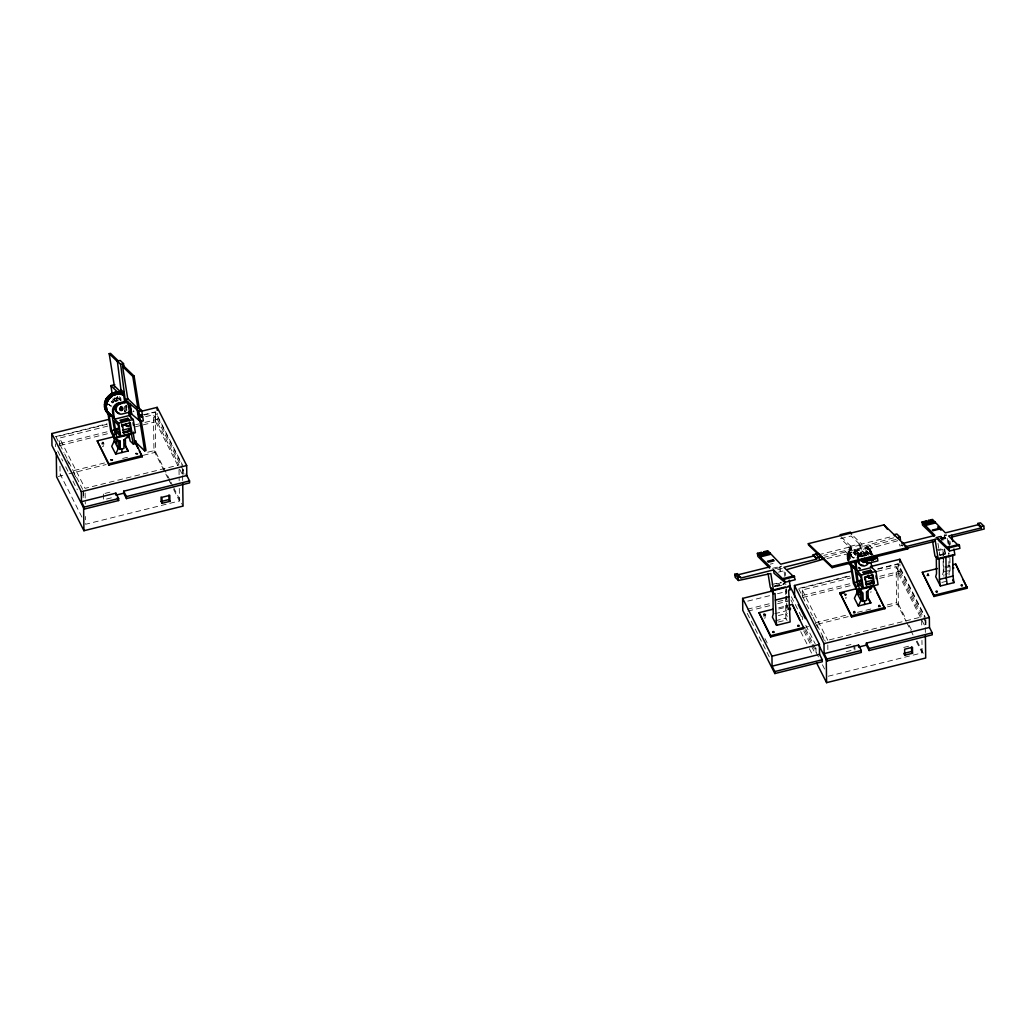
<?xml version="1.0" encoding="UTF-8"?>
<svg xmlns="http://www.w3.org/2000/svg" width="1036" height="1036" viewBox="0 0 1036 1036"><rect width="100%" height="100%" fill="white"/><g stroke="black" fill="none" stroke-linecap="round" stroke-linejoin="round"><path stroke-width="0.75" stroke-dasharray="5 3.75" d="M849.74 555.128C844.133 550.181 852.848 557.536 847.953 554.234C846.101 554.506 849.611 555.594 847.072 555.749C846.93 557.2 851.359 560.929 847.008 557.459M849.313 558.909C846.71 558.702 851.437 557.472 848.005 556.397M849.313 557.653C846.775 557.148 851.631 556.384 848.147 555.128M779.991 566.77L780.16 571.237L779.991 566.77L781.027 566.511M848.355 554.208L847.59 553.341M765.5 617.78L764.076 618.142M787.334 616.446L785.935 613.7L786.777 610.696L786.583 596.684M943.136 561.007L943.291 571.989L942.449 574.98L943.913 577.855M949.895 557.756L950.077 570.305L949.235 573.296L945.156 574.307M859.893 567.365C859.155 569.075 858.559 565.539 860.333 568.337M866.705 546.853C868.285 548.355 870.421 549.986 869.113 549.702C869.333 548.588 864.205 544.884 869.269 549.326M850.569 553.03C849.015 553.846 850.297 554.169 848.095 552.02C851.359 552.913 849.921 551.54 849.274 551.774M854.791 553.107L855.076 552.564A1.709 1.567 -46.1 0 1 857.419 552.123A1.709 1.567 -46.1 0 1 857.549 554.467L857.07 554.856A1.709 1.567 -46.1 0 1 856.215 555.102L855.658 554.998A1.709 1.567 -46.1 0 1 854.791 553.107L855.076 552.564M871.328 591.88L870.279 592.139M872.208 554.169C870.136 552.266 871.911 551.709 868.777 548.083M126.379 412.302L124.514 410.826L124.747 411.978M872.144 553.846L870.836 552.589C869.735 552.201 869.528 551.398 870.123 550.349L870.654 550.155M848.691 561.395C847.461 559.323 847.228 559.103 848.005 557.653M871.315 555.05L870.02 553.794L870.836 552.589M112.963 402.175L113.235 402.085A1.709 1.567 -46.1 0 0 112.626 398.964M853.586 558.21A5.53 5.038 -46 0 1 851.139 554.752L849.986 547.565L860.424 544.975L862.133 546.607L895.79 537.231M874.047 555.905L864.969 547.176L865.384 549.74L900.53 539.937M132.932 411.693L133.981 411.434L133.32 410.813M55.348 436.687L106.98 423.853M142.968 414.905L155.491 411.797L182.453 464.931M107.148 424.216L56.048 436.92L63.96 452.512M144.315 414.983L155.154 412.289L182.478 466.148M59.674 445.881L59.57 438.073L108.081 426.003M145.636 416.666L153.457 414.724L178.956 464.996L85.069 488.344L59.57 438.073M59.712 443.602L109.298 431.274M135.638 424.734L138.733 423.957M144.936 422.416L157.33 419.334L157.239 413.351M60.179 445.506L108.689 433.449M135.289 426.832L141.543 425.278M143.11 424.889L155.633 421.781L155.491 411.797M81.935 517.106L60.075 474.022L63.196 473.245M74.152 470.512L105.452 462.729M122.662 458.456L128.917 456.902M147.695 452.227L153.963 450.673L153.457 414.724M58.158 476.482L62.807 475.33M68.998 473.789L106.164 464.542M143.318 455.309L155.711 452.227L155.154 412.289M105.037 493.395L111.292 491.841M111.37 497.837L103.548 499.779L103.471 493.784M179.293 488.435L179.461 500.945L85.574 524.281L85.47 516.472M770.227 564.167L773.102 563.455M859.44 544.029L851.113 536.013L840.675 538.603L849.015 546.62L859.44 544.029L860.592 551.217L861.576 552.162A5.53 5.038 -46 0 1 860.087 556.85M818.582 554.765L851.281 546.632L851.696 549.21L823.762 555.361M853.781 536.402L861.719 544.042L892.864 536.298M772.493 568.337L781.597 566.07M775.058 568.764L780.626 567.378M823.4 557.51L896.114 539.432M777.673 569.645L782.232 568.505M868.09 547.889L850.724 552.719M827.013 558.495L854.946 552.33L856.655 553.975L857.808 561.175M778.489 572.144L782.957 571.043M856.655 553.975L867.093 551.385L868.233 558.572M861.201 553.341L862.289 556.565L861.201 553.341L866.977 551.942M857.64 554.92L868.064 552.317L870.382 554.545L859.945 557.148L857.64 554.92L858.559 560.67M902.952 545.273L899.895 546.037L899.403 542.955L902.654 546.089M935.65 537.373L946.412 534.718M861.641 555.931L867.378 554.506L868.038 555.141L867.585 552.538M936.259 537.839L946.697 535.249M939.846 538.124L946.36 536.506M940.222 538.629L947.008 536.946M940.843 538.694L946.917 537.179M940.908 539.044L945.078 538.008L945.713 538.616L944.586 534.926L945.078 538.008M941.439 539.652L945.907 538.539M771.962 584.485L781.002 582.232M781.468 582.711L774.022 584.563L775.161 585.664L785.586 583.074M774.811 586.208L783.915 583.954M774.086 586.518L784.628 583.903M776.961 586.454L786.078 584.187M936.181 550.155L942.967 548.42L943.123 559.44M938.292 550.569L943.511 549.274L943.602 555.633M747.733 601.126L771.198 595.299M777.466 593.732L786.855 591.401M799.572 588.241L849.649 575.796M877.816 568.79L898.16 563.726L925.122 616.873M849.818 576.158L798.717 588.862L812.379 615.785M877.686 569.217L897.823 564.219L925.148 618.078M939.497 554.882L947.085 552.991M940.131 555.49L949.235 553.224M802.317 596.257L802.24 590.002L850.737 577.946M877.35 571.328L896.114 566.666L921.626 616.925L921.755 626.314M747.383 609.22L770.344 603.509M777.997 601.605L785.651 599.702M802.382 595.545L850.414 583.605M879.849 576.275L899.999 571.276L899.883 563.778M769.774 605.671L746.308 611.499L770.188 658.585M777.596 603.729L788.551 600.997M802.848 597.448L851.359 585.392M879.525 578.386L898.303 573.711L898.16 563.726M778.722 607.808L787.826 605.542M945.052 566.653L951.126 565.151M778.748 609L787.852 606.746M945.078 567.857L951.139 566.342M774.798 613.675L786.777 610.696M943.291 571.989L950.077 570.305M778.399 615.565L785.935 613.7M775.407 620.745L785.845 618.155L787.062 620.551M778.424 622.001L784.381 620.525M941.815 582.426L947.966 580.898M815.254 622.843L848.108 614.672M857.497 612.341L873.154 608.443M887.23 604.946L896.619 602.615L896.114 566.666M805.464 627.259L808.559 626.495M817.857 624.177L848.821 616.485M887.541 606.85L898.38 604.156L897.823 564.219M829.305 639.885L921.626 616.925M846.14 645.726L852.395 644.159M846.218 651.709L854.04 649.766L853.975 645.273M903.729 647.435L909.996 645.881M828.243 676.223L922.131 652.874L921.949 640.377M849.649 555.451L848.613 555.633L849.455 556.384M857.419 556.397L859.686 556.669M869.994 550.064L869.359 550.155L871.302 551.307M112.95 402.188L112.652 402.227A1.709 1.567 -46.1 0 1 111.24 401.437M847.707 553.03L848.743 552.965M850.051 554.221L849.002 554.273L849.39 554.959M845.583 598.407L846.386 597.876L845.713 597.267M870.02 553.794L871.056 554.26M102.292 446.296L103.522 446.27L103.496 445.506M941.724 540.714L940.986 536.065L941.983 539.73M942.941 537.956L942.449 537.477L942.941 540.533M872.221 548.044L868.958 544.91M867.689 546.879L869.89 549.093M869.528 549.171L870.823 550.427M868.427 548.653L871.431 551.605M866.51 547.228L868.906 549.533M869.113 549.702L870.421 550.958M868.168 548.976L871.794 552.551M868.815 549.999L871.898 552.848M869.851 551.32L871.159 552.577M869.333 551.1L870.641 552.356M870.214 552.551L871.509 553.794M869.722 552.266L871.108 553.833M870.344 553.289L872.338 555.192M870.421 553.82L871.716 555.063M869.981 553.47L871.276 554.726M865.384 549.74L867.093 551.385M866.536 551.515L867.624 552.564M862.082 550.841L863.053 551.787M856.655 551.372L858.611 553.25A1.709 1.567 -46.1 0 1 857.588 555.995A1.709 1.567 -46.1 0 1 855.801 553.949A1.709 1.567 -46.1 0 1 858.611 553.25M860.346 554.933L861.641 556.177M841.077 536.816L851.281 546.632M861.343 556.319L854.545 549.766L854.946 552.33M849.986 547.565L851.696 549.21M854.208 553.768L856.15 555.646M848.872 551.709L850.18 552.965M848.238 551.709L849.546 552.965M848.095 552.02L851.139 554.752M848.342 552.952L849.649 554.208M851.644 556.591L852.615 557.523M844.858 550.906L848.121 554.04M847.953 554.234L849.248 555.49M847.318 554.377L849.093 556.254M847.241 554.7L849.403 556.708M847.694 555.542L849.002 556.785M847.072 555.749L849.3 557.977M860.424 568.712L858.702 567.106L859.893 568.764M847.047 556.086L848.342 557.342M859.375 568.039L860.67 569.282M847.603 556.85L848.898 558.106M847.603 557.614L849.326 559.233M846.995 557.135L848.303 558.378M858.326 568.116L859.634 569.373M848.147 558.896L849.442 560.152M847.746 558.909L849.041 560.152M847.072 558.495L848.38 559.751M847.124 558.818L848.419 560.075M847.306 559.828L848.613 561.085M119.412 398.912L120.396 399.844M117.055 397.112L120.461 400.388M114.582 397.889L117.716 400.893M113.934 399.391L115.941 401.32M124.514 410.826L125.809 412.082M111.59 401.877L112.561 402.81M108.974 404.649L109.958 405.594M899.999 571.276L922.921 616.459M923.646 617.883L927.22 624.941M898.303 573.711L924.526 625.42M898.38 604.156L906.28 619.748M909.168 625.42L912.755 632.504M917.067 641.012L924.98 656.604M896.619 602.615L906.099 621.276M906.824 622.714L913.376 635.638M916.303 641.388L922.131 652.874M802.24 590.002L827.738 640.274M813.092 617.21L825.316 641.297M815.5 623.102L817.689 627.402M822.053 636.026L824.242 640.339M791.31 596.723L802.887 619.554M805.788 625.252L815.202 643.809M790.973 599.986L792.436 602.861M805.555 628.722L812.846 643.084M813.571 644.521L817.21 651.696M804.92 630.264L811.486 643.188M812.211 644.625L818.764 657.549M822.416 664.736L824.591 669.036M803.755 630.963L815.332 653.794M800.711 631.636L808.624 647.228M809.336 648.64L812.211 654.312M764.982 638.616L767.158 642.89M157.33 419.334L180.264 464.529M180.976 465.941L185.276 474.41M155.633 421.781L178.956 467.741M179.681 469.178L181.87 473.491M155.711 452.227L170.098 480.575M170.81 481.986L172.973 486.247M173.685 487.658L183.035 506.086M153.963 450.673L167.806 477.959M168.531 479.396L170.72 483.708M173.634 489.458L179.461 500.945M64.685 453.936L71.873 468.104M72.585 469.528L79.785 483.695M80.497 485.107L82.66 489.368M67.003 459.673L69.192 463.986M73.569 472.597L75.745 476.91M57.666 450.984L62.769 461.046M65.682 466.783L69.334 473.97M72.973 481.144L77.35 489.769M119.671 396.568L120.137 399.507M949.96 541.375L950.439 544.366M948.782 540.52L949.494 545.234M948.393 540.753L949.131 545.324M947.202 538.422L948.73 547.979M944.677 548.808L945.661 555.024M944.405 549.663L945.13 554.234M937.968 543.343L939.911 555.529M868.064 552.317L868.531 555.205M866.938 551.903L867.378 554.506M861.719 544.042L862.133 546.607M860.424 544.975L861.576 552.162M849.015 546.62L850.167 553.82A5.53 5.038 -46 0 0 856.202 557.653A5.53 5.038 -46 0 0 860.592 551.217M785.223 572.403L785.715 575.485M784.11 571.859L784.848 576.482M126.12 405.84L126.858 410.437M125.356 405.931L126.12 410.709M124.307 406.267L125.071 411.046M120.642 397.5L121.108 400.44M117.327 396.14L118.078 400.893M116.278 398.044L116.783 401.217M786.777 596.05L787.386 613.713M786.725 592.799L786.687 591.685A18.376 4.261 76 0 0 786.479 589.044M785.417 589.419L785.521 594.975M948.795 552.745L949.105 574.967M943.615 557.213L943.887 576.275M925.873 619.735L925.951 625.433M925.161 619.67L925.252 626.068M925.277 627.661L925.342 632.452M854.894 647.073L854.933 650.064M827.803 644.962L827.868 649.65M815.967 648.083L816.018 652.369M802.602 616.575L802.654 619.696M786.466 588.901L786.557 595.13M785.534 596.529L785.871 620.15M183.217 469.23L183.32 476.353M182.517 469.334L182.595 474.125M182.608 475.731L182.686 480.523M179.021 469.684L179.176 480.626M85.133 493.032L85.289 503.962M83.372 490.779L83.489 498.769M83.061 492.696L83.178 501.256M59.958 466.2L60.075 474.022M55.452 443.822L55.491 446.684M116.692 397.423A7.718 7.045 -46.1 0 1 120.552 400.272M114.012 398.355A7.731 7.058 -46.1 0 1 120.681 400.129M113.028 402.693A1.709 1.567 -46.1 0 1 116.11 401.554M112.743 402.939A1.709 1.567 -46.1 0 1 112.976 400.116A1.709 1.567 -46.1 0 1 115.32 401.437M126.081 405.322A7.718 7.045 -46 0 1 126.962 406.319M125.991 405.374A7.718 7.045 -46.1 0 1 126.975 407.381M111.292 406.436A5.53 5.038 -46.2 0 1 108.806 403.988M111.474 405.827A5.53 5.038 -46.1 0 1 108.702 404.377M858.404 557.601A1.709 1.567 -46.1 0 1 857.588 555.413A1.709 1.567 -46.1 0 1 859.919 554.584A1.709 1.567 -46.1 0 1 860.333 556.928M858.753 557.938A5.53 5.038 -46 0 1 858.365 558.145M858.831 556.798A1.709 1.567 -46.1 0 1 861.965 556.941M858.287 558.21A7.731 7.058 -46.1 0 1 858.637 557.86M859.763 556.941A7.731 7.058 -46.1 0 1 864.684 555.555M856.694 558.015A7.731 7.058 -46 0 1 866.705 555.542M867.106 552.939L861.369 554.364L862.017 554.985L867.754 553.561L867.106 552.939M865.125 555.659L864.153 554.726A7.718 7.045 -46.1 0 0 855.71 549.352A7.718 7.045 -46.1 0 0 849.559 558.339L850.517 559.298A7.718 7.058 -45.8 0 1 856.707 550.284A7.718 7.058 -45.8 0 1 865.125 555.659M853.884 553.315L853.742 552.758A1.709 1.567 -46.1 0 1 856.927 551.864L857.018 552.434A1.709 1.567 -46.1 0 1 853.884 553.315"/><path stroke-width="1.5" d="M119.192 393.175C118.583 391.323 117.223 393.771 116.045 392.113C115.902 394.651 114.802 391.129 114.543 392.981C117.962 397.772 110.412 389.238 115.488 394.729M116.692 393.032C119.192 394.211 119.684 394.211 121.419 393.576L117.366 361.175L120.228 360.463L123.491 363.597L123.906 366.161L122.598 366.485L127.739 398.692L137.943 408.521L139.251 408.197L141.686 410.541L142.346 414.646L141.297 414.905L141.634 416.964L142.67 416.705L143.331 420.81L140.469 421.535L129.461 412.198L127.816 401.929L120.513 403.742A5.53 5.038 -46.1 0 0 116.123 410.178A5.53 5.038 -46.1 0 0 122.157 414.011L129.461 412.198M856.306 567.948C855.179 568.686 854.92 567.922 852.809 566.912L852.926 566.265L854.117 568.155M111.979 415.708C114.737 417.288 109.971 415.086 109.764 414.348C108.612 413.519 107.705 412.315 107.213 410.955C106.475 409.673 106.112 408.055 106.229 406.488C106.527 405.775 103.729 404.118 105.063 403.392C103.432 402.369 106.993 402.356 106.915 403.833C105.465 400.919 103.561 401.346 106.993 403.509M105.659 405.749L106.747 404.765L105.439 403.509M115.812 394.638C116.071 393.719 117.599 393.434 118 394.289M121.626 393.473L121.393 392.709L120.694 393.55M121.691 392.825L123.129 395.26L123.582 394.781L114.284 385.742M105.296 400.414C110.476 404.662 103.224 400.142 106.462 400.129C105.944 398.99 106.009 398.951 107.265 398.692C106.591 397.384 108.391 397.099 108.728 396.296C115.98 398.381 106.954 394.25 110.852 394.599C111.551 391.919 115.708 397.332 113.338 392.748M114.582 395.04L114.633 393.991L115.32 394.379M120.811 394.483C118.233 393.434 120.642 390.999 121.73 393.654L121.691 394.703L122.999 394.081M105.607 402.577L104.83 401.748M870.486 578.606L871.082 578.567M102.046 443.861C105.711 441.932 99.974 442.074 103.691 443.939M127.078 437.749C130.666 435.742 125.071 435.767 128.736 437.723M765.436 615.902L764.633 615.177L763.869 615.941M790.481 609.673L788.888 608.52M928.735 575.511C925.42 573.452 930.483 573.284 927.168 575.537M854.234 567.521L851.683 566.239L852.032 565.229M110.593 415.734L108.223 413.701L108.663 412.716M105.905 399.132C110.166 401.243 105.646 401.01 107.381 402.266M114.206 435.133L114.284 440.883L111.733 446.322L115.669 454.079L128.192 450.958L124.916 444.509M115.669 454.079L118.208 448.627L118.104 441.44L116.796 438.863M856.889 588.513L856.94 592.825L854.402 598.264L858.339 606.008L870.849 602.9L867.572 596.438M858.339 606.008L860.877 600.569L860.774 593.382L859.466 590.792M108.43 412.509L107.265 412.807L107.809 411.875M851.786 565.034C850.647 565.76 850.517 564.206 850.038 563.921L853.34 566.472L853.25 567.663M106.643 397.902C110.761 400.362 106.358 399.598 107.912 401.074M788.888 609.362L790.494 608.365L789.043 607.951M107.239 411.823L106.436 411.797L106.902 410.657M850.09 563.325L849.093 563.726L849.287 562.911C852.045 565.047 851.229 566.006 852.757 566.55M107.524 396.762C111.137 399.054 107.407 398.51 108.56 399.935M107.187 412.211L105.724 410.683L106.449 409.88M108.819 398.018L110.217 397.889L108.508 395.713M854.778 567.042L854.027 567.443L855.335 568.686M127.881 426.612L128.412 426.625M110.386 413.934L109.285 414.478L109.453 413.843L110.761 415.099M853.547 612.807L854.26 612.496M878.593 606.578C882.53 604.972 876.106 605.089 880.017 606.539M106.578 411.033L105.154 409.492L105.957 408.754M111.215 414.788L110.451 415.112L112.03 416.498M118.104 441.44L119.671 441.051L119.787 449.443L123.957 448.407L123.841 440.015L131.248 433.333M861.149 598.795L862.457 601.372L866.627 600.336L866.51 591.944L873.918 585.275L859.31 588.901L857.329 590.222L857.342 591.025L862.858 592.864L862.975 601.243L861.667 598.666M109.894 395.752L108.754 395.48M109.363 413.286L108.223 413.701M106.112 409.777C103.419 408.793 105.763 406.306 106.915 408.831M111.202 397.008L111.176 395.83L111.979 396.425M110.956 394.975L109.868 394.574M120.318 449.313L120.202 440.922L114.672 439.096L114.659 438.293L116.641 436.972L129.785 433.695M870.046 587.956C868.66 589.549 872.985 588.811 870.706 587.852M105.814 408.469L104.507 407.213L105.012 406.539M112.264 396.231C111.37 393.861 114.038 396.93 113.325 394.535L112.03 393.279M106.319 407.783C102.15 406.5 106.656 404.959 104.351 404.493M864.62 560.075A1.709 1.567 -46.1 0 1 863.739 561.279L862.315 561.421A1.709 1.567 -46.1 0 1 861.434 560.398M113.325 394.535L114.271 395.169M113.274 393.784L112.341 393.136M848.911 563.467L851.009 564.762M787.502 569.373L819.515 560.346L819.023 557.264L815.772 554.13L813.156 554.778L816.627 559.194L783.915 567.327L792.993 576.055M114.504 393.395L113.649 392.631M105.271 409.777L106.307 409.596M106.915 403.833L105.879 404.04L106.747 404.765M114.504 386.946L109.181 353.665L110.489 353.341L118.35 360.916M117.366 361.175L120.616 364.309L123.491 363.597M122.675 366.64L132.789 376.379L134.084 376.055L139.407 409.337M112.264 394.418L110.865 385.612L114.776 384.641M120.616 364.309L125.136 399.339L127.739 398.692M117.599 412.691A5.53 5.038 -46.1 0 1 119.541 402.797L126.832 400.984L127.286 403.768M127.816 401.929L138.824 411.253L141.686 410.541M84.214 509.09L84.188 507.083L81.456 501.709L115.877 493.149L118.609 498.536L118.635 500.53L84.214 509.09L51.968 445.532L51.8 433.553L109.13 419.295M141.673 411.201L157.161 407.355L186.674 465.527L186.817 475.511L189.549 480.898L189.575 482.893L126.457 498.588L123.724 493.201L123.698 491.193L186.817 475.511M117.495 404.739A7.731 7.058 -46.1 0 0 113.546 412.833L114.556 419.179L129.163 415.553L133.268 419.502L135.379 432.724L120.785 436.363L115.786 431.546L116.641 436.972M141.246 416.899L142.191 416.666L141.375 415.889M114.556 419.179L118.674 423.128L133.268 419.502M122.08 426.767L121.652 424.074L122.468 424.864L130.29 422.908L131.585 431.002L123.763 432.944L122.947 432.167L130.769 430.225L129.474 422.131L130.29 422.908M122.157 425.718L125.278 424.941L126.586 426.197L129.979 425.356M118.259 424.915L114.077 420.888L115.372 428.982L118.764 428.14M108.845 413.571L111.577 430.652L115.954 429.564M122.766 430.095L129.021 428.541L131.585 431.002M123.18 432.672L129.435 431.118L129.021 428.541M134.978 441.181L142.282 456.746L108.897 465.047L97.216 440.87L113.908 436.713M114.659 438.293L129.267 434.654M123.841 440.015L125.408 439.627L125.511 446.814L128.192 450.958M133.061 431.973L134.525 441.181L135.833 440.857L136.247 443.421L133.372 444.133L130.122 441.012L128.891 434.835M134.563 441.129L144.677 450.867L145.985 450.543L141.181 420.435M108.897 465.047L108.884 463.843L142.256 455.542M81.456 501.709L81.313 491.711L186.674 465.527M123.724 493.201L115.902 495.143L115.877 493.149M84.188 507.083L118.609 498.536M126.457 498.588L126.431 496.581L189.549 480.898M162.056 503.289L161.979 497.293L169.8 495.35L169.891 501.333L162.056 503.289L161.15 501.489L168.972 499.546L168.907 495.053M56.268 452.9L56.604 476.858L83.929 530.73L183.035 506.086L182.724 483.721M769.58 568.116L757.873 556.423L757.381 553.341L761.551 552.292L763.674 555.205L765.759 554.687L764.736 552.201L767.339 551.553L768.155 552.33L764.879 553.12L764.736 552.201M765.759 554.687L763.636 551.774L767.818 550.738L780.665 564.193L813.364 556.06M761.602 552.978C763.208 554.752 758.637 555.892 759 553.625L761.602 552.978L762.237 554.364M761.719 553.328L763.804 552.81M759.142 554.545L762.418 553.755M763.506 554.182L765.591 553.664L763.636 551.774M757.381 553.341L759.828 555.684L770.253 553.095M817.508 553.6L808.52 544.949L808.313 543.667L883.941 524.863L907.536 547.578L907.743 548.86L875.329 556.915M759.828 555.684L760.023 556.967L770.46 554.377M934.058 536.143L922.558 525.084L922.066 522.002L926.236 520.966L928.191 522.843L928.36 523.879L926.288 521.639L923.672 522.286C923.594 524.825 928.204 523.102 926.236 520.966M926.404 521.989L928.489 521.471L928.321 520.448L932.491 519.412L945.35 532.867L978.049 524.734L981.299 527.868L948.6 536L958.805 545.817L958.598 544.535L948.173 547.125L948.38 548.407L938.176 538.59L905.464 546.723L902.006 542.307L902.214 543.589L934.912 535.457L922.066 522.002M932.84 521.004L932.024 520.214L929.409 520.862L930.224 521.652L932.84 521.004L932.983 521.924M923.827 523.219L927.103 522.429M924.306 523.685L926.922 523.038M928.191 522.843L930.276 522.325L928.321 520.448M924.5 524.358L934.938 521.755M924.708 525.64L935.145 523.038M789.225 580.16L790.209 586.324L773.516 590.481L770.81 573.53L738.461 580.497L735.21 577.363L734.718 574.281L737.321 573.633L740.779 578.049L773.491 569.917L783.695 579.746L783.488 578.464L793.913 575.861L795.221 579.733L784.796 582.323L774.022 573.258L773.491 569.917M815.772 554.13L818.375 553.483L821.833 557.899M734.718 574.281L737.969 577.415L740.572 576.767M813.156 554.778L816.42 557.912L821.639 556.617M897.474 537.762L900.077 537.114L900.53 539.937M978.049 524.734L977.842 523.452L980.457 522.804L983.708 525.938L984.2 529.02L952.019 537.011M977.842 523.452L981.105 526.586L983.708 525.938M808.313 543.667L831.908 566.381L907.536 547.578M870.214 560.126L870.059 559.194L866.795 559.984L866.64 559.064L869.256 558.417L871.315 560.644L873.4 560.126L871.457 558.249L869.359 558.767L869.204 557.731L871.289 557.213L873.244 559.103L877.414 558.054L877.868 560.89L867.43 563.48L862.263 559.026M903.146 549.171L935.327 541.168M783.488 578.464L784.304 579.241L794.729 576.651M820.875 556.85L832.115 567.663L866.07 559.22M872.377 557.64L874.993 556.992L875.796 557.769C876.806 559.039 871.911 559.764 872.377 557.64L873.4 560.126M872.532 558.559L875.796 557.769M864.749 559.582L864.542 558.3L866.977 560.657L871.159 559.621L871.315 560.644M770.901 587.956L771.211 590.442L772.778 590.041M774.552 589.652L785.184 587.011M788.137 586.234L789.704 585.845L790.196 589.717L788.629 590.106L790.131 621.95L776.547 625.33L772.377 617.067L773.219 614.076L772.908 592.281M790.118 589.575L790.079 586.57L819.411 644.379L819.554 654.363L822.286 659.751L822.312 661.745L774.85 673.555L742.786 610.359L742.618 598.381L771.703 591.142M794.638 597.461L794.47 585.482L851.799 571.225M870.382 566.614L899.831 559.285L929.344 617.456L929.473 627.44L932.206 632.828L932.245 634.822L869.126 650.517L866.394 645.13L866.368 643.136L929.473 627.44M948.173 547.125L948.989 547.914L959.414 545.312L959.906 548.394L949.481 550.997L938.461 540.391L938.176 538.59M856.565 561.085A7.731 7.058 -46.1 0 0 856.215 564.775L857.225 571.121L871.833 567.482L875.938 571.432L878.049 584.667L863.441 588.293L858.443 583.488L859.31 588.901M771.211 590.442L773.516 593.874L775.07 593.486L776.547 625.33M870.434 570.24L862.6 572.183L863.907 573.439L871.729 571.496L870.434 570.24L870.836 572.817M857.225 571.121L861.33 575.071L875.938 571.432M952.9 554.92L939.134 558.262L939.432 579.422L940.39 586L953.975 582.633L952.99 576.042L952.693 554.882M932.555 541.025L934.938 556.008L938.202 559.142L954.894 554.998L953.936 549.002M864.814 577.661L867.948 576.884L869.243 578.127L872.636 577.285M775.329 600.103L788.888 596.736M860.929 576.858L856.746 572.83L858.041 580.924L861.421 580.069M851.514 565.514L854.247 582.595L857.16 581.869M865.436 582.038L871.69 580.484L874.242 582.944L866.42 584.887L865.604 584.097L873.439 582.154L872.144 574.061M865.837 584.602L872.105 583.048L871.69 580.484M789.341 605.166L792.385 604.415L804.053 628.593L770.68 636.894L759 612.716L772.662 609.31M873.27 584.498L884.938 608.676L851.566 616.977L839.885 592.799L856.578 588.655M952.641 564.762L955.684 564.011L967.352 588.189L933.967 596.49L922.299 572.312L937.476 568.544M839.898 594.004L844.457 592.864M857.329 590.222L871.936 586.596M952.615 567.404L953.793 567.961L952.641 568.453M845.713 595.195C847.189 592.773 843.278 595.817 845.518 594.638M860.774 593.382L862.34 592.993L861.033 590.403M866.51 591.944L868.077 591.556L868.181 598.756L870.849 602.9M939.432 579.422L952.99 576.042M773.037 632.465C776.391 631.066 770.214 631.377 773.866 632.504M798.07 626.236C801.411 624.825 795.234 625.109 798.898 626.275M936.337 592.061C939.717 590.727 933.656 590.857 937.01 592.048M770.68 636.894L770.654 635.69L804.04 627.389M851.566 616.977L851.54 615.785L884.925 607.485M933.967 596.49L933.954 595.299L967.339 586.998M774.85 673.555L774.824 671.561L772.092 666.174L771.949 656.189L819.411 644.379M824.112 653.638L858.546 645.078L861.279 650.466L861.304 652.46L826.883 661.02L826.845 659.025L824.112 653.638L823.983 643.654L929.344 617.456M772.092 666.174L819.554 654.363M866.394 645.13L858.572 647.073L858.546 645.078M774.824 671.561L822.286 659.751M826.845 659.025L861.279 650.466M869.126 650.517L869.1 648.523L932.206 632.828M911.576 646.982L911.641 651.476L903.819 653.418L904.726 655.218L912.548 653.276L912.47 647.28L904.648 649.222L904.726 655.218M816.536 662.82L826.598 682.659L925.705 658.015L925.394 635.651M819.476 560.087L823.996 559.129M104.921 401.424L105.75 400.815M107.265 402.59L106.229 402.68L106.643 403.341M961.732 585.728C964.205 584.045 958.65 585.081 962.198 585.884M854.273 612.444C856.565 610.631 851.203 611.952 854.985 612.768M852.809 566.912L854.402 568.298M851.683 566.239L853.781 567.262M958.598 544.535L959.414 545.312M932.491 521.458L932.024 520.214M937.58 526.923L941.038 530.238M923.672 522.286L924.643 523.996M900.077 537.114L896.826 533.98L894.21 534.628L894.418 535.91M887.515 529.396L883.941 524.863M905.503 546.697L907.743 548.86M877.414 558.054L874.967 555.71L875.174 556.992M875.459 558.223L874.993 556.992M869.204 557.731L871.159 559.621M869.722 559.647L869.256 558.417M866.64 559.064L867.456 559.841M840.882 535.534L840.067 534.744L850.491 532.154L851.514 534.226M855.322 561.059A7.731 7.058 -46 0 0 855.231 563.83L856.215 564.775M853.055 565.876L854.363 567.119M849.714 564.503L852.188 566.886M858.041 580.924L862.224 584.939L860.774 576.029M767.818 552.784L767.339 551.553M759 553.625L759.802 554.402M760.023 556.967L770.227 566.783L737.528 574.915L737.321 573.633M773.516 590.481L770.266 587.347L768.052 573.478M122.857 365.242L134.084 376.055M109.181 353.665L118.182 362.315M120.798 389.484L124.061 392.618M140.469 410.243L141.284 411.02M122.106 393.68L123.401 394.936M120.111 392.333L122.235 394.457M121.743 394.302L120.422 392.411M118.79 392.1L121.018 394.12M119.192 392.761L120.5 394.017M117.754 392.022L119.749 393.926M110.865 385.612L119.192 393.628M125.136 399.339L126.832 400.984M117.431 392.022L119.218 393.887M140.728 414.827L142.67 416.705M117.146 392.631L118.441 393.874M116.382 392.074L117.677 393.33M116.045 392.113L118.324 394.276M130.497 406.462L129.85 405.84L131.404 412.121M115.838 392.735L117.146 393.991M115.009 392.281L116.317 393.525M114.685 392.346L117.068 394.392M115.436 393.188L116.731 394.444M114.543 392.981L115.838 394.237M113.261 393.382L114.569 394.638M112.03 393.926L113.325 395.182M111.072 393.784L112.846 395.441M110.774 393.965L112.082 395.221M110.852 394.599L112.147 395.843M119.541 402.797L120.513 403.742M109.596 394.781L110.904 396.037M109.738 395.389L111.046 396.646M109.311 395.752L110.93 397.228M108.728 396.296L110.217 397.889M108.34 396.697L109.984 398.135M107.744 396.503L109.052 397.759M107.809 397.306L109.337 398.873M107.822 397.889L109.13 399.145M107.459 397.746L108.754 399.002M106.85 397.617L108.145 398.873M107.084 398.977L108.379 400.233M106.695 398.886L108.003 400.142M106.073 398.821L107.368 400.077M106.462 400.129L107.757 401.385M106.061 400.077L107.368 401.333M105.426 400.103L106.721 401.359M105.568 401.333L106.863 402.59M105.206 402.628L106.514 403.872M104.571 402.784L106.371 404.649M104.519 403.121L106.695 405.089M104.999 403.936L106.294 405.18M121.937 402.797A7.731 7.058 -46 0 0 112.574 411.901L113.546 412.833M104.377 404.17L106.242 405.957M104.934 405.244L106.229 406.488M105.4 406.358L106.695 407.614M104.338 405.542L105.646 406.798M104.455 406.902L106.553 409.052M104.727 408.223L106.928 410.269M105.918 409.699L107.446 411.421M105.154 409.492L106.449 410.735M106.799 411.24L108.547 413.079M105.724 410.683L107.019 411.94M107.576 412.211L109.764 414.348M109.557 414.646L110.865 415.902M106.436 411.797L107.925 413.299M107.265 412.807L108.793 414.283M115.372 428.982L119.554 433.009L118.117 424.1M850.388 564.97C851.605 562.988 848.782 564.426 850.155 562.496M952.615 579.966L953.975 582.633M959.336 572.39L955.684 564.011M962.988 579.577L966.627 586.752M922.299 572.312L933.954 595.299M911.641 651.476L912.548 653.276M874.008 587.14L875.472 590.015M876.922 592.877L884.938 608.676M854.247 582.595L856.396 586.842L857.743 585.949L855.037 569.01L856.254 570.176L855.231 563.83M857.342 591.025L853.405 583.281L850.504 564.387M856.94 592.825L860.877 600.569M866.368 643.136L869.1 648.523M839.885 592.799L851.54 615.785M794.47 585.482L823.983 643.654M798.212 604.532L805.386 618.647M818.997 645.48L826.883 661.02M799.688 619.968L792.385 604.415M759 612.716L770.654 635.69M742.618 598.381L771.949 656.189M168.972 499.546L169.891 501.333M134.991 442.385L137.905 448.135M139.368 450.997L142.282 456.746M111.577 430.652L113.74 434.913L115.074 434.019L112.367 417.068L113.584 418.246L112.574 411.901M114.672 439.096L110.748 431.339L107.848 412.457M114.284 440.883L118.208 448.627M123.698 491.193L126.431 496.581M97.216 440.87L108.884 463.843M117.275 497.837L118.635 500.53M51.8 433.553L81.313 491.711M940.39 586L935.676 576.676L936.518 573.672L936.272 556.423M858.896 591.064L858.986 592.294L858.559 590.96M130.912 431.792L133.372 444.133M981.105 526.586L981.299 527.868M951.734 535.223L952.731 541.517M948.989 547.914L949.481 550.997M935.042 539.367L938.202 559.142M875.964 575.912L876.391 578.619M871.289 557.213L871.457 558.249M871.069 562.729L871.833 567.482M874.242 582.944L872.959 574.85L865.138 576.793L866.42 584.887M866.977 560.657L867.43 563.48M868.815 575.433L869.243 578.127M868.259 575.239L868.647 577.712M864.529 577.363L864.969 580.056M861.33 575.071L863.441 588.293M831.908 566.381L832.115 567.663M816.42 557.912L816.627 559.194M793.913 575.861L794.12 577.143M784.304 579.241L784.796 582.323M773.011 589.989L773.516 593.874M737.969 577.415L738.461 580.497M138.824 411.253L140.469 421.535M132.789 376.379L137.853 408.08M139.873 420.758L144.677 450.867M137.115 409.608L138.759 419.891M130.135 404.157L131.766 414.426M133.087 422.636L133.514 425.33M129.876 412.043L130.847 418.168M128.658 412.38L129.163 415.553M123.582 394.781L124.851 402.745M126.159 423.504L126.586 426.197M122.468 424.864L123.763 432.944M118.674 423.128L120.785 436.363M947.189 584.317L946.205 577.738L945.92 556.578M899.831 559.285L899.87 562.289M864.542 600.854L864.594 604.454M862.34 592.993L862.457 601.372M826.262 658.689L826.598 682.659M161.085 496.995L161.15 501.489M157.161 407.355L157.2 410.347M121.872 448.925L121.924 452.512M83.605 506.759L83.929 530.73M117.923 404.506A7.731 7.058 -46.1 0 1 118.79 404.118M121.367 406.565A1.709 1.567 -46.1 0 1 119.658 409.479M121.005 406.617A1.709 1.567 -46.1 0 1 119.541 408.611M108.987 397.189A5.53 5.038 -46.1 0 1 109.285 396.879M109.958 396.335A5.53 5.038 -46.1 0 1 110.321 396.102M119.528 413.222A5.53 5.038 -46.1 0 1 117.949 412.859M116.382 404.48A1.709 1.567 -46.1 0 1 117.469 403.755M865.591 561.02A1.709 1.567 -46.1 0 1 863.299 562.354A1.709 1.567 -46.1 0 1 862.716 559.919M869.023 561.991A5.53 5.038 -46.1 0 1 868.699 562.781M868.492 563.157A5.53 5.038 -46.1 0 1 858.779 562.108L857.808 561.175A5.53 5.038 -46.1 0 0 861.382 565.034M863.014 565.151A5.53 5.038 -46.1 0 1 862.185 565.164M863.234 559.945A1.709 1.567 -46.1 0 1 861.343 560.476M115.941 441.686L116.408 443.162L115.941 441.686M115.902 438.888L116.369 440.365L115.928 438.798M858.611 593.628L859.077 595.104L858.637 593.537M117.806 429.15L118.998 429.021L117.871 429.098M860.476 581.092L861.667 580.963L860.476 581.092M110.8 459.777L112.419 459.984L110.8 459.777M135.833 453.548L137.451 453.755L135.833 453.548M763.843 614.387L765.462 614.581L763.908 614.27M127.765 418.311L119.943 420.253L121.238 421.51L129.073 419.567L127.765 418.311M773.193 559.841L767.456 561.266L768.427 562.211L774.164 560.787L773.193 559.841M938.033 528.671L932.296 530.095L932.944 530.73L938.681 529.292L938.033 528.671M138.086 411.421L138.5 413.986L138.086 411.421M138.992 417.068L139.407 419.645L138.992 417.068M121.665 410.45A1.709 1.567 -46.1 0 0 122.559 407.679A1.709 1.567 -46.1 0 0 119.775 408.508A1.709 1.567 -46.1 0 0 121.665 410.45"/></g></svg>
